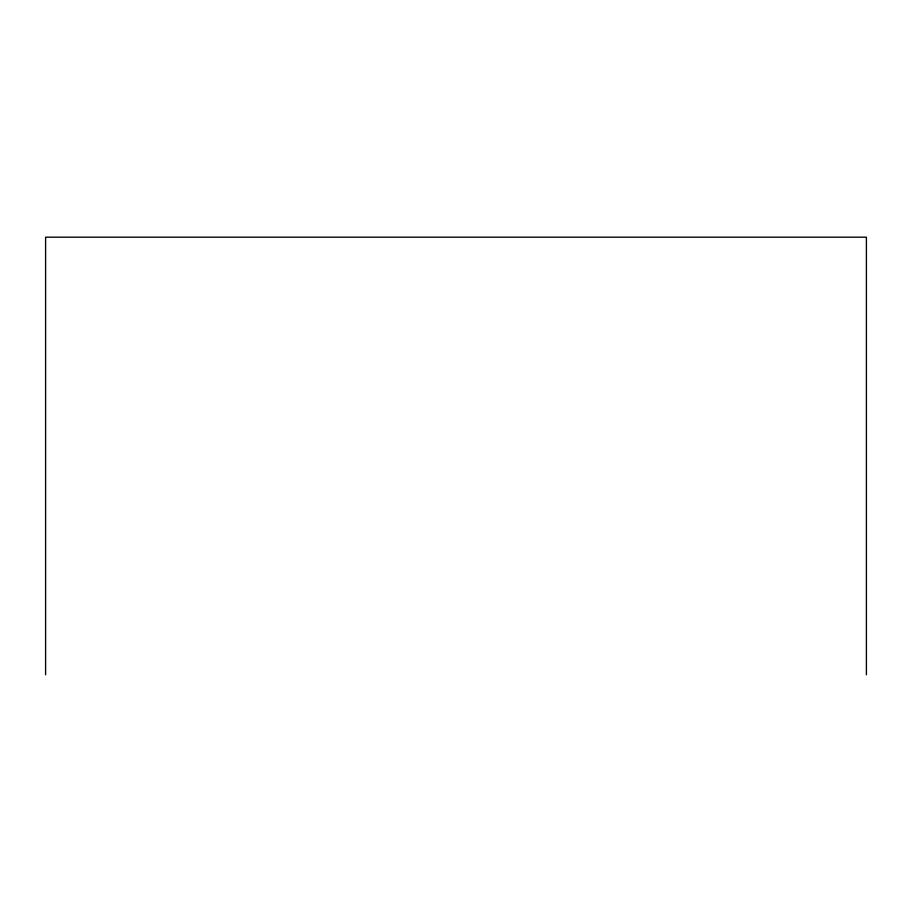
<?xml version="1.0" encoding="UTF-8"?>
<svg xmlns="http://www.w3.org/2000/svg" width="912" height="912" viewBox="0 0 912 912"><rect width="100%" height="100%" fill="white"/><g stroke="black" fill="none" stroke-linecap="round" stroke-linejoin="round"><path stroke-width="1.37" d="M866.4 674.812L866.4 237.188L45.6 237.188L45.6 674.812"/></g></svg>
